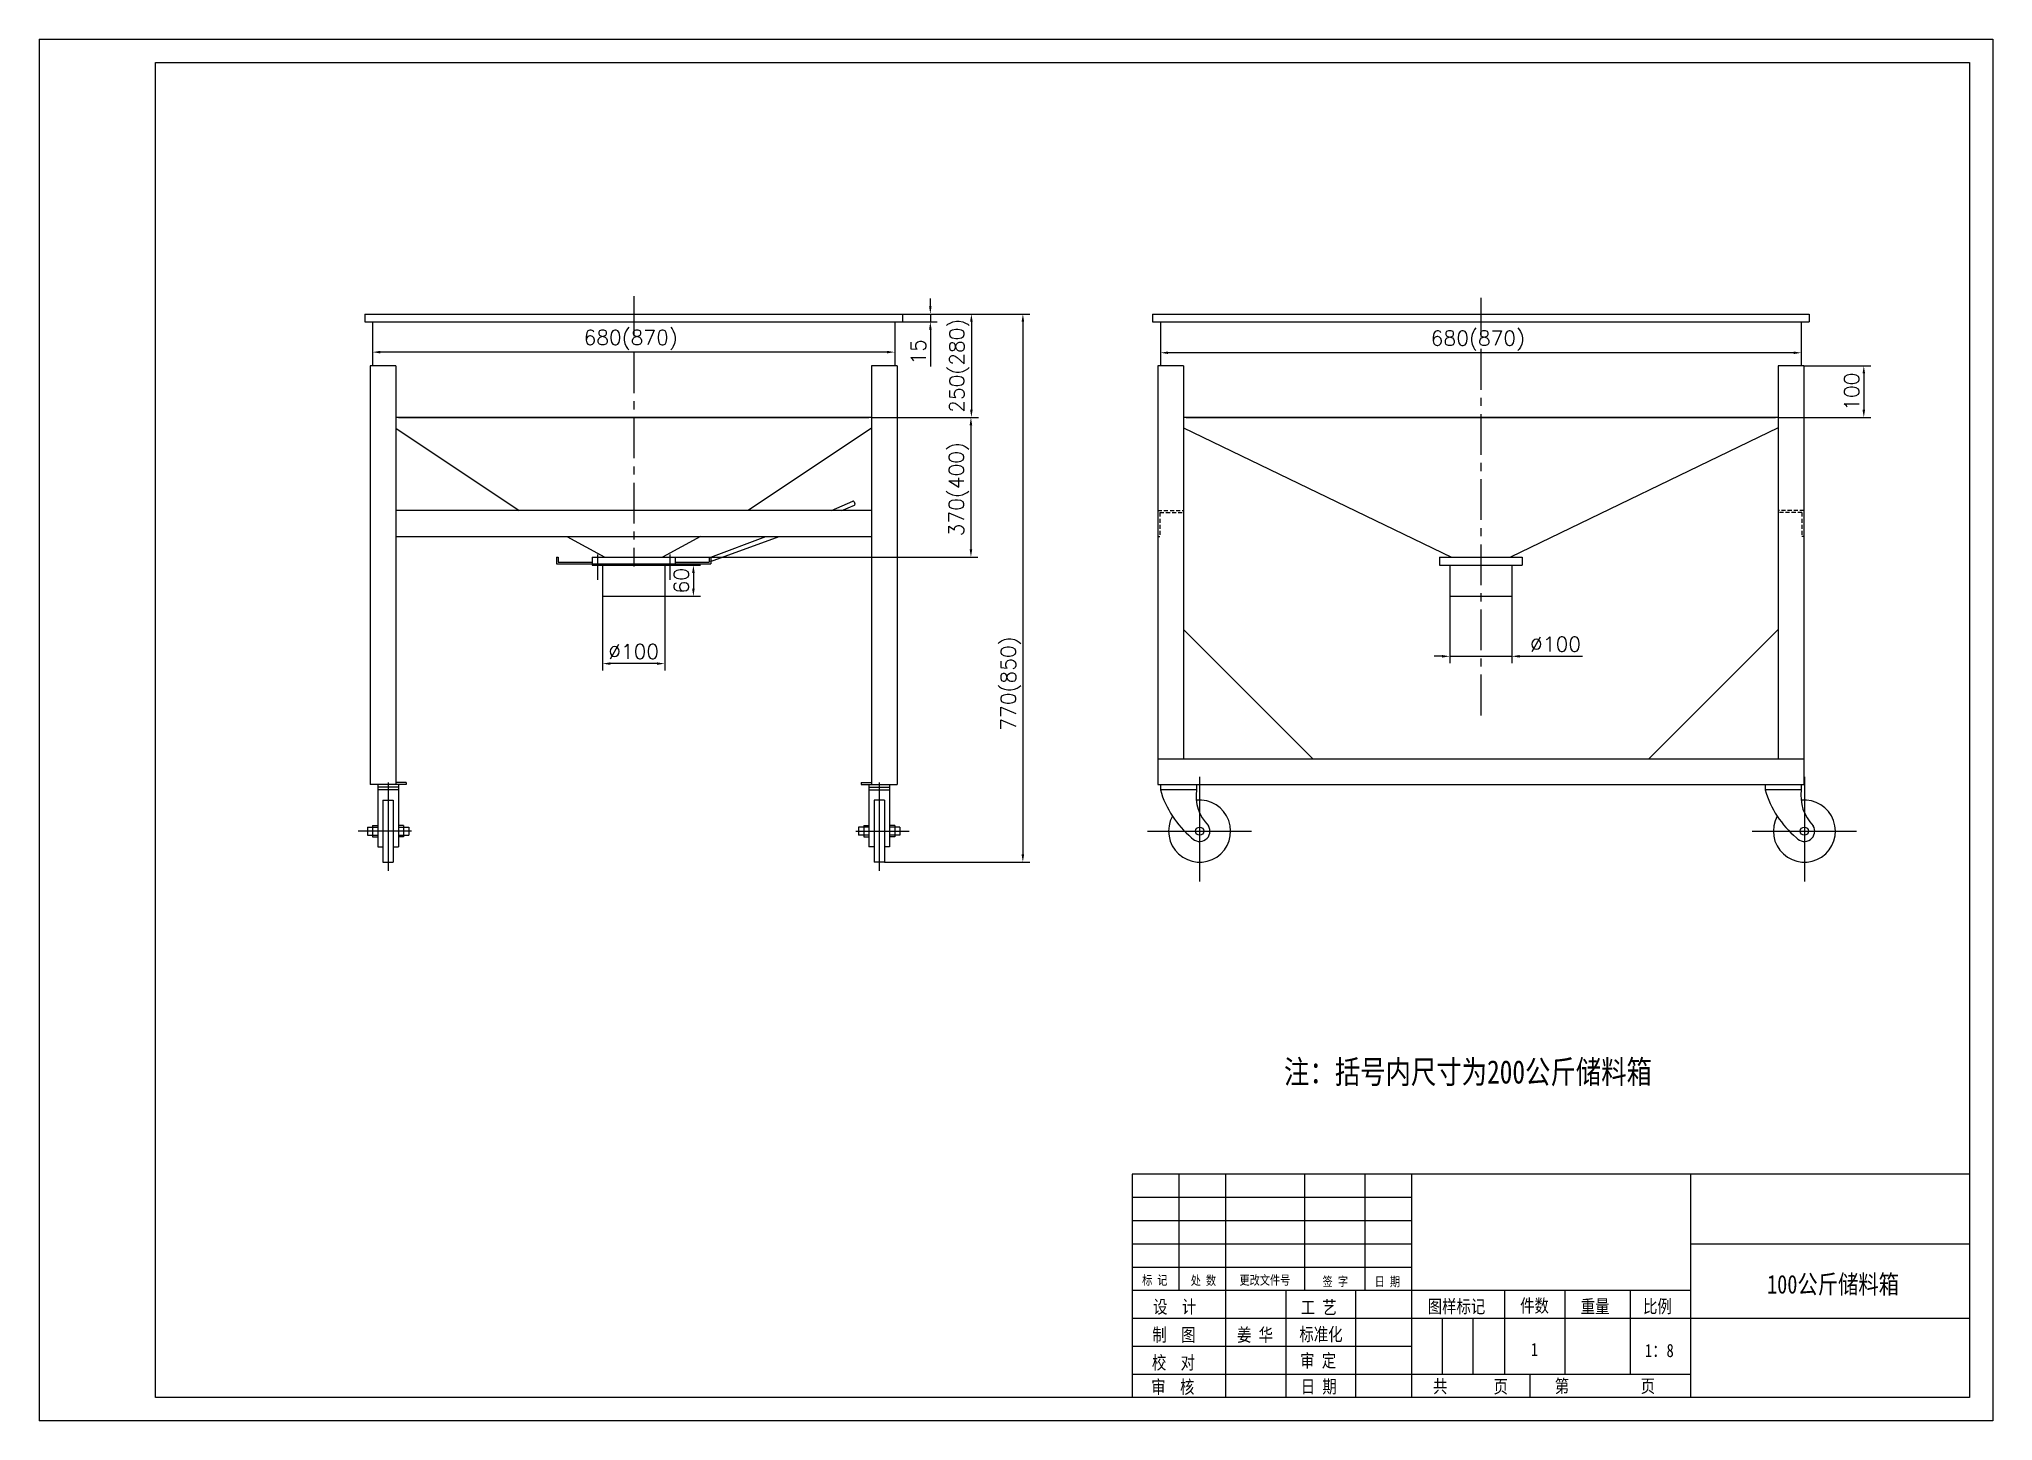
# Model space of a CAD drawing. Extents: x -829 to 2951, y -1921 to 752.
import ezdxf

# ---------------------------------------------------------------- set-up
doc = ezdxf.new("R2010")
doc.units = 0
doc.header["$LTSCALE"] = 10.5
doc.header["$MEASUREMENT"] = 0
doc.linetypes.add('CENTER', pattern=[2, 1.25, -0.25, 0.25, -0.25])
doc.linetypes.add('HIDDEN', pattern=[0.375, 0.25, -0.125])
doc.layers.get('0').update_dxf_attribs({"color": 2, "linetype": 'CONTINUOUS'})
doc.layers.get('DEFPOINTS').update_dxf_attribs({"linetype": 'CONTINUOUS'})
doc.layers.add('PART', color=3, linetype='CONTINUOUS')
doc.layers.add('SMPEN_THICK', color=7, linetype='CONTINUOUS')
doc.styles.add('HZDX', font='', dxfattribs={"width": 0.8, "height": 7.5})
doc.styles.get("Standard").update_dxf_attribs({"font": 'txt.shx', "height": 28.75, "bigfont": 'hzfs.shx'})
doc.styles.get('HZDX').set_extended_font_data('SimSun')
doc.dimstyles.get("Standard").update_dxf_attribs({"dimtxt": 0.18, "dimasz": 0.18, "dimexe": 0.18, "dimexo": 0.0625, "dimgap": 0.09, "dimtad": 0, "dimtih": 1, "dimtoh": 1, "dimdec": 4, "dimzin": 0, "dimdsep": 46, "dimtxsty": 'Standard', "dimcen": 0.09, "dimadec": 0, "dimazin": 0, "dimtfac": 1, "dimtdec": 4, "dimtofl": 0, "dimtmove": 0, "dimatfit": 3, "dimfxl": 1, "dimtolj": 1, "dimtzin": 0, "dimarcsym": 0})

# ---------------------------------------------------------------- blocks, each defined once
blk = doc.blocks.new('*D5')
at = {"color": 2, "linetype": 'ByBlock', "transparency": 16777216}
for p, q in [((-183.8, 205.6), (-183.8, 133.4)), ((826.2, 205.6), (826.2, 133.4)), ((811.2, 146.9), (-168.8, 146.9))]:
    blk.add_line(p, q, dxfattribs=at)
for points in [[(-168.8, 149.4), (-168.8, 144.4), (-183.8, 146.9)], [(811.2, 149.4), (811.2, 144.4), (826.2, 146.9)]]:
    blk.add_solid(points, dxfattribs=at)
at = {"layer": 'DEFPOINTS', "color": 0, "linetype": 'ByBlock', "transparency": 16777216}
for p in [(-183.8, 205.6), (826.2, 205.6), (-183.8, 146.9)]:
    blk.add_point(p, dxfattribs=at)
at = {"color": 2, "linetype": 'ByBlock', "transparency": 16777216, "insert": (315.4, 170.3), "char_height": 28.75, "attachment_point": 5}
blk.add_mtext('\\A1;680(870)', dxfattribs=at)
blk = doc.blocks.new('*D6')
at = {"color": 2, "linetype": 'ByBlock', "transparency": 16777216}
for p, q in [((1340.2, 205.6), (1340.2, 132.2)), ((2580.2, 205.6), (2580.2, 132.2)), ((2565.2, 145.7), (1355.2, 145.7))]:
    blk.add_line(p, q, dxfattribs=at)
for points in [[(1355.2, 148.2), (1355.2, 143.2), (1340.2, 145.7)], [(2565.2, 148.2), (2565.2, 143.2), (2580.2, 145.7)]]:
    blk.add_solid(points, dxfattribs=at)
at = {"layer": 'DEFPOINTS', "color": 0, "linetype": 'ByBlock', "transparency": 16777216}
for p in [(1340.2, 205.6), (2580.2, 205.6), (1340.2, 145.7)]:
    blk.add_point(p, dxfattribs=at)
at = {"color": 2, "linetype": 'ByBlock', "transparency": 16777216, "insert": (1954.4, 169), "char_height": 28.75, "attachment_point": 5}
blk.add_mtext('\\A1;680(870)', dxfattribs=at)
blk = doc.blocks.new('*D7')
at = {"color": 2, "linetype": 'ByBlock', "transparency": 16777216}
for p, q in [((895.2, 235.6), (895.2, 250.6)), ((841.2, 220.6), (908.7, 220.6)), ((841.2, 205.6), (908.7, 205.6)), ((895.2, 220.6), (895.2, 205.6)), ((895.2, 190.6), (895.2, 119.2))]:
    blk.add_line(p, q, dxfattribs=at)
for points in [[(892.7, 235.6), (897.7, 235.6), (895.2, 220.6)], [(892.7, 190.6), (897.7, 190.6), (895.2, 205.6)]]:
    blk.add_solid(points, dxfattribs=at)
at = {"layer": 'DEFPOINTS', "color": 0, "linetype": 'ByBlock', "transparency": 16777216}
for p in [(841.2, 220.6), (841.2, 205.6), (895.2, 205.6)]:
    blk.add_point(p, dxfattribs=at)
at = {"color": 2, "linetype": 'ByBlock', "transparency": 16777216, "insert": (871.9, 147.4), "char_height": 28.75, "attachment_point": 5, "rotation": 90}
blk.add_mtext('\\A1;15', dxfattribs=at)
blk = doc.blocks.new('*D8')
at = {"color": 2, "linetype": 'ByBlock', "transparency": 16777216}
for p, q in [((841.2, 220.6), (988.1, 220.6)), ((974.6, 205.6), (974.6, 35.6)), ((781.2, 20.6), (988.1, 20.6))]:
    blk.add_line(p, q, dxfattribs=at)
for points in [[(972.1, 205.6), (977.1, 205.6), (974.6, 220.6)], [(972.1, 35.6), (977.1, 35.6), (974.6, 20.6)]]:
    blk.add_solid(points, dxfattribs=at)
at = {"layer": 'DEFPOINTS', "color": 0, "linetype": 'ByBlock', "transparency": 16777216}
for p in [(841.2, 220.6), (781.2, 20.6), (974.6, 20.6)]:
    blk.add_point(p, dxfattribs=at)
at = {"color": 2, "linetype": 'ByBlock', "transparency": 16777216, "insert": (951.2, 120.6), "char_height": 28.75, "attachment_point": 5, "rotation": 90}
blk.add_mtext('\\A1;250(280)', dxfattribs=at)
blk = doc.blocks.new('*D9')
at = {"color": 2, "linetype": 'ByBlock', "transparency": 16777216}
for p, q in [((261.2, -325.4), (261.2, -469.1)), ((381.2, -325.4), (381.2, -469.1)), ((366.2, -455.6), (276.2, -455.6))]:
    blk.add_line(p, q, dxfattribs=at)
for points in [[(276.2, -453.1), (276.2, -458.1), (261.2, -455.6)], [(366.2, -453.1), (366.2, -458.1), (381.2, -455.6)]]:
    blk.add_solid(points, dxfattribs=at)
at = {"layer": 'DEFPOINTS', "color": 0, "linetype": 'ByBlock', "transparency": 16777216}
for p in [(261.2, -325.4), (381.2, -325.4), (261.2, -455.6)]:
    blk.add_point(p, dxfattribs=at)
at = {"color": 2, "linetype": 'ByBlock', "transparency": 16777216, "insert": (321.2, -432.2), "char_height": 28.75, "attachment_point": 5}
blk.add_mtext('\\A1;∅100', dxfattribs=at)
blk = doc.blocks.new('*D10')
at = {"color": 2, "linetype": 'ByBlock', "transparency": 16777216}
for p, q in [((381.2, -265.4), (450.3, -265.4)), ((436.8, -280.4), (436.8, -310.4)), ((381.2, -325.4), (450.3, -325.4))]:
    blk.add_line(p, q, dxfattribs=at)
for points in [[(434.3, -280.4), (439.3, -280.4), (436.8, -265.4)], [(434.3, -310.4), (439.3, -310.4), (436.8, -325.4)]]:
    blk.add_solid(points, dxfattribs=at)
at = {"layer": 'DEFPOINTS', "color": 0, "linetype": 'ByBlock', "transparency": 16777216}
for p in [(381.2, -265.4), (381.2, -325.4), (436.8, -325.4)]:
    blk.add_point(p, dxfattribs=at)
at = {"color": 2, "linetype": 'ByBlock', "transparency": 16777216, "insert": (413.4, -295.4), "char_height": 28.75, "attachment_point": 5, "rotation": 90}
blk.add_mtext('\\A1;60', dxfattribs=at)
blk = doc.blocks.new('*D11')
at = {"color": 2, "linetype": 'ByBlock', "transparency": 16777216}
for p, q in [((1900.2, -325.4), (1900.2, -455)), ((2020.2, -325.4), (2020.2, -455)), ((1885.2, -441.5), (1870.2, -441.5)), ((1900.2, -441.5), (2020.2, -441.5)), ((2035.2, -441.5), (2156.9, -441.5))]:
    blk.add_line(p, q, dxfattribs=at)
for points in [[(1885.2, -439), (1885.2, -444), (1900.2, -441.5)], [(2035.2, -439), (2035.2, -444), (2020.2, -441.5)]]:
    blk.add_solid(points, dxfattribs=at)
at = {"layer": 'DEFPOINTS', "color": 0, "linetype": 'ByBlock', "transparency": 16777216}
for p in [(1900.2, -325.4), (2020.2, -325.4), (2020.2, -441.5)]:
    blk.add_point(p, dxfattribs=at)
at = {"color": 2, "linetype": 'ByBlock', "transparency": 16777216, "insert": (2104.7, -418.1), "char_height": 28.75, "attachment_point": 5}
blk.add_mtext('\\A1;∅100', dxfattribs=at)
blk = doc.blocks.new('*D12')
at = {"color": 2, "linetype": 'ByBlock', "transparency": 16777216}
for p, q in [((2585.2, 120.6), (2714.6, 120.6)), ((2701.1, 105.6), (2701.1, 35.6)), ((2535.2, 20.6), (2714.6, 20.6))]:
    blk.add_line(p, q, dxfattribs=at)
for points in [[(2698.6, 105.6), (2703.6, 105.6), (2701.1, 120.6)], [(2698.6, 35.6), (2703.6, 35.6), (2701.1, 20.6)]]:
    blk.add_solid(points, dxfattribs=at)
at = {"layer": 'DEFPOINTS', "color": 0, "linetype": 'ByBlock', "transparency": 16777216}
for p in [(2585.2, 120.6), (2535.2, 20.6), (2701.1, 20.6)]:
    blk.add_point(p, dxfattribs=at)
at = {"color": 2, "linetype": 'ByBlock', "transparency": 16777216, "insert": (2677.7, 70.2), "char_height": 28.75, "attachment_point": 5, "rotation": 90}
blk.add_mtext('\\A1;100', dxfattribs=at)
blk = doc.blocks.new('*D14')
at = {"color": 2, "linetype": 'ByBlock', "transparency": 16777216}
for p, q in [((841.2, 220.6), (1087.7, 220.6)), ((1074.2, 205.6), (1074.2, -824.7)), ((806.2, -839.7), (1087.7, -839.7))]:
    blk.add_line(p, q, dxfattribs=at)
for points in [[(1071.7, 205.6), (1076.7, 205.6), (1074.2, 220.6)], [(1071.7, -824.7), (1076.7, -824.7), (1074.2, -839.7)]]:
    blk.add_solid(points, dxfattribs=at)
at = {"layer": 'DEFPOINTS', "color": 0, "linetype": 'ByBlock', "transparency": 16777216}
for p in [(841.2, 220.6), (806.2, -839.7), (1074.2, -839.7)]:
    blk.add_point(p, dxfattribs=at)
at = {"color": 2, "linetype": 'ByBlock', "transparency": 16777216, "insert": (1050.9, -494.2), "char_height": 28.75, "attachment_point": 5, "rotation": 90}
blk.add_mtext('\\A1;770(850)', dxfattribs=at)
blk = doc.blocks.new('*D15')
at = {"color": 2, "linetype": 'ByBlock', "transparency": 16777216}
for p, q in [((831.2, 20.6), (987.2, 20.6)), ((973.7, 5.6), (973.7, -234.4)), ((376.8, -249.4), (987.2, -249.4))]:
    blk.add_line(p, q, dxfattribs=at)
for points in [[(971.2, 5.6), (976.2, 5.6), (973.7, 20.6)], [(971.2, -234.4), (976.2, -234.4), (973.7, -249.4)]]:
    blk.add_solid(points, dxfattribs=at)
at = {"layer": 'DEFPOINTS', "color": 0, "linetype": 'ByBlock', "transparency": 16777216}
for p in [(831.2, 20.6), (376.8, -249.4), (973.7, -249.4)]:
    blk.add_point(p, dxfattribs=at)
at = {"color": 2, "linetype": 'ByBlock', "transparency": 16777216, "insert": (950.3, -118.2), "char_height": 28.75, "attachment_point": 5, "rotation": 90}
blk.add_mtext('\\A1;370(400)', dxfattribs=at)

msp = doc.modelspace()

# ---------------------------------------------------------------- linework, layer by layer
at = {"layer": 'PART', "color": 6, "linetype": 'Continuous'}
for p, q in [((-829.09846, 752.46131), (2950.90154, 752.46131)), ((-829.09846, 752.46131), (-829.09846, -1920.53867)), ((2950.90154, 752.46131), (2950.90154, -1920.53867)), ((2950.90154, -1920.53867), (-829.09846, -1920.53867))]:
    msp.add_line(p, q, dxfattribs=at)
at = {"layer": 'PART', "color": 5, "linetype": 'Continuous'}
for p, q in [((-604.09846, 707.46131), (2905.90154, 707.46131)), ((2905.90154, 707.46131), (2905.90154, -1875.53867)), ((2905.90154, -1875.53867), (-604.09846, -1875.53867))]:
    msp.add_line(p, q, dxfattribs=at)
at = {"layer": 'PART', "linetype": 'Continuous'}
for p, q in [((1285.90154, -1443.53867), (1285.90154, -1875.53867)), ((2905.90154, -1443.53867), (1285.90154, -1443.53867)), ((1375.90154, -1443.53867), (1375.90154, -1668.53867)), ((1465.90154, -1443.53867), (1465.90154, -1875.53867)), ((1618.90154, -1443.53867), (1618.90154, -1668.53867)), ((1735.90154, -1443.53867), (1735.90154, -1668.53867)), ((1825.90154, -1443.53867), (1825.90154, -1875.53867)), ((2365.90154, -1443.53867), (2365.90154, -1875.53867)), ((2905.90154, -1578.53867), (2365.90154, -1578.53867)), ((1582.90154, -1668.53867), (1582.90154, -1875.53867)), ((1717.90154, -1668.53867), (1717.90154, -1875.53867)), ((2005.90154, -1668.53867), (2005.90154, -1830.53867)), ((2122.90154, -1668.53867), (2122.90154, -1830.53867)), ((2248.90154, -1668.53867), (2248.90154, -1830.53867)), ((1885.30154, -1722.53867), (1885.30154, -1830.53867)), ((1944.70154, -1722.53867), (1944.70154, -1830.53867)), ((2905.90154, -1722.53867), (2365.90154, -1722.53867)), ((2055.20153, -1830.53867), (2055.20153, -1875.53867))]:
    msp.add_line(p, q, dxfattribs=at)
at = {"layer": 'SMPEN_THICK', "color": 5}
msp.add_line((-604.09846, -1875.53867), (-604.09846, 707.46131), dxfattribs=at)
at = {"layer": 'SMPEN_THICK', "color": 7, "linetype": 'CENTER', "ltscale": 6}
for p, q in [((321.24415, 255.19765), (321.24415, 177.6861)), ((1960.22381, 251.78117), (1960.22381, 176.92704)), ((1960.22381, 153.03584), (1960.22381, -564.26793)), ((321.24415, 146.39761), (321.24415, -267.88976)), ((251.24415, -244.35446), (251.24415, -293.35299)), ((391.24415, -244.35446), (391.24415, -293.35299))]:
    msp.add_line(p, q, dxfattribs=at)
at = {"layer": 'SMPEN_THICK', "color": 4}
for p, q in [((-198.75585, 220.56884), (841.24415, 220.56884)), ((-198.75585, 220.56884), (-198.75585, 205.56884)), ((-198.75585, 205.56884), (841.24415, 205.56884)), ((-183.75585, 205.56884), (-183.75585, 120.56884)), ((826.24415, 205.56884), (826.24415, 120.56884)), ((841.24415, 220.56884), (841.24415, 205.56884)), ((1325.22381, 220.56884), (2595.22381, 220.56884)), ((1325.22381, 220.56884), (1325.22381, 205.56884)), ((1325.22381, 205.56884), (2595.22381, 205.56884)), ((1340.22381, 205.56884), (1340.22381, 120.56884)), ((2580.22381, 205.56884), (2580.22381, 120.56884)), ((2595.22381, 220.56884), (2595.22381, 205.56884)), ((-188.75585, 120.56884), (-188.75585, -689.73901)), ((-138.75585, 120.56884), (-188.75585, 120.56884)), ((-138.75585, 120.56884), (-138.75585, -689.73901)), ((781.24415, 120.56884), (781.24415, -209.43116)), ((831.24415, 120.56884), (781.24415, 120.56884)), ((831.24415, 120.56884), (831.24415, -689.73901)), ((1335.22381, 120.56884), (1335.22381, -689.73901)), ((1385.22381, 120.56884), (1335.22381, 120.56884)), ((1385.22381, 120.56884), (1385.22381, -639.73901)), ((2535.22381, 120.56884), (2535.22381, -639.73901)), ((2585.22381, 120.56884), (2535.22381, 120.56884)), ((2585.22381, 120.56884), (2585.22381, -689.73901)), ((781.24415, 20.56884), (-138.75585, 20.56884)), ((-133.75585, 20.56884), (776.24415, 20.56884)), ((2535.22381, 20.56884), (1385.22381, 20.56884)), ((1385.22381, 0.4462), (1903.15715, -249.43116)), ((1390.22381, 20.56884), (2530.22381, 20.56884)), ((2535.22381, 0.4462), (2017.29048, -249.43116)), ((-138.75585, -0.142), (99.71082, -159.43116)), ((781.24415, -0.142), (542.77748, -159.43116)), ((703.65414, -159.43116), (745.01901, -141.68894)), ((723.96034, -159.43116), (748.31282, -148.99122)), ((747.61491, -142.6709), (749.33229, -146.29692)), ((723.96034, -159.43116), (-138.75585, -159.43116)), ((781.24415, -159.43116), (723.96034, -159.43116)), ((-138.75585, -209.43116), (781.24415, -209.43116)), ((191.93304, -209.43116), (265.71082, -249.43116)), ((450.55526, -209.43116), (376.77748, -249.43116)), ((469.94653, -257.95377), (602.61074, -209.43116)), ((470.24415, -249.43116), (577.13584, -209.43116)), ((781.24415, -209.43116), (781.24415, -689.73901)), ((172.24415, -249.43116), (172.24415, -262.43116)), ((172.24415, -249.43116), (175.24415, -249.43116)), ((172.24415, -262.43116), (470.24415, -262.43116)), ((175.24415, -249.43116), (175.24415, -259.43116)), ((175.24415, -259.43116), (241.24415, -259.43116)), ((241.24415, -249.43116), (401.24415, -249.43116)), ((241.24415, -249.43116), (241.24415, -265.43116)), ((401.24415, -249.43116), (401.24415, -265.43116)), ((401.24415, -259.43116), (467.24415, -259.43116)), ((467.24415, -249.43116), (467.24415, -259.43116)), ((467.24415, -249.43116), (470.24415, -249.43116)), ((470.24415, -249.43116), (470.24415, -262.43116)), ((1880.22381, -249.43116), (2040.22381, -249.43116)), ((1880.22381, -249.43116), (1880.22381, -265.43116)), ((1880.22381, -249.43116), (2040.22381, -249.43116)), ((2040.22381, -249.43116), (2040.22381, -265.43116)), ((241.24415, -265.43116), (401.24415, -265.43116)), ((261.24415, -265.43116), (261.24415, -325.43116)), ((381.24415, -265.43116), (381.24415, -325.43116)), ((1880.22381, -265.43116), (2040.22381, -265.43116)), ((1900.22381, -265.43116), (1900.22381, -325.43116)), ((2020.22381, -265.43116), (2020.22381, -325.43116)), ((261.24415, -325.43116), (381.24415, -325.43116)), ((1900.22381, -325.43116), (2020.22381, -325.43116)), ((1385.22381, -389.73901), (1635.22381, -639.73901)), ((2535.22381, -389.73901), (2285.22381, -639.73901)), ((1335.22381, -639.73901), (2585.22381, -639.73901)), ((-118.75585, -689.73901), (-188.75585, -689.73901)), ((-173.75585, -689.73901), (-173.75585, -699.73901)), ((-133.75585, -694.73901), (-173.75585, -694.73901)), ((-133.75585, -699.73901), (-173.75585, -699.73901)), ((-173.75585, -699.73901), (-173.75585, -787.73901)), ((-118.75585, -685.73901), (-138.75585, -685.73901)), ((-133.75585, -689.73901), (-133.75585, -699.73901)), ((-133.75585, -699.73901), (-133.75585, -787.73901)), ((-118.75585, -685.73901), (-118.75585, -689.73901)), ((761.24415, -685.73901), (781.24415, -685.73901)), ((761.24415, -685.73901), (761.24415, -689.73901)), ((761.24415, -689.73901), (831.24415, -689.73901)), ((776.24415, -689.73901), (776.24415, -699.73901)), ((776.24415, -694.73901), (816.24415, -694.73901)), ((776.24415, -699.73901), (776.24415, -787.73901)), ((776.24415, -699.73901), (816.24415, -699.73901)), ((816.24415, -689.73901), (816.24415, -699.73901)), ((816.24415, -699.73901), (816.24415, -787.73901)), ((1335.22381, -689.73901), (2585.22381, -689.73901)), ((1340.22381, -689.73901), (1340.22381, -699.73901)), ((1410.22381, -699.73901), (1340.22381, -699.73901)), ((1410.22381, -689.73901), (1410.22381, -699.73901)), ((2510.22381, -689.73901), (2510.22381, -699.73901)), ((2580.22381, -699.73901), (2510.22381, -699.73901)), ((2580.22381, -689.73901), (2580.22381, -699.73901)), ((-163.75585, -719.73901), (-163.75585, -839.73901)), ((-163.75585, -719.73901), (-143.75585, -719.73901)), ((-143.75585, -719.73901), (-143.75585, -839.73901)), ((786.24415, -719.73901), (786.24415, -839.73901)), ((806.24415, -719.73901), (786.24415, -719.73901)), ((806.24415, -719.73901), (806.24415, -839.73901)), ((-193.75585, -771.73901), (-173.75585, -771.73901)), ((-193.75585, -771.73901), (-193.75585, -787.73901)), ((-193.75585, -787.73901), (-173.75585, -787.73901)), ((-183.75585, -768.73901), (-173.75585, -768.73901)), ((-183.75585, -768.73901), (-183.75585, -790.73901)), ((-183.75585, -790.73901), (-173.75585, -790.73901)), ((-173.75585, -787.73901), (-173.75585, -809.73901)), ((-123.75585, -768.73901), (-133.75585, -768.73901)), ((-133.75585, -771.73901), (-113.75585, -771.73901)), ((-133.75585, -787.73901), (-113.75585, -787.73901)), ((-133.75585, -787.73901), (-133.75585, -809.73901)), ((-123.75585, -790.73901), (-133.75585, -790.73901)), ((-123.75585, -768.73901), (-123.75585, -790.73901)), ((-113.75585, -771.73901), (-113.75585, -787.73901)), ((776.24415, -771.73901), (756.24415, -771.73901)), ((756.24415, -771.73901), (756.24415, -787.73901)), ((776.24415, -787.73901), (756.24415, -787.73901)), ((766.24415, -768.73901), (766.24415, -790.73901)), ((766.24415, -768.73901), (776.24415, -768.73901)), ((766.24415, -790.73901), (776.24415, -790.73901)), ((776.24415, -787.73901), (776.24415, -809.73901)), ((826.24415, -768.73901), (816.24415, -768.73901)), ((836.24415, -771.73901), (816.24415, -771.73901)), ((816.24415, -787.73901), (816.24415, -809.73901)), ((836.24415, -787.73901), (816.24415, -787.73901)), ((826.24415, -790.73901), (816.24415, -790.73901)), ((826.24415, -768.73901), (826.24415, -790.73901)), ((836.24415, -771.73901), (836.24415, -787.73901)), ((-173.75585, -809.73901), (-163.75585, -809.73901)), ((-143.75585, -809.73901), (-133.75585, -809.73901)), ((786.24415, -809.73901), (776.24415, -809.73901)), ((816.24415, -809.73901), (806.24415, -809.73901)), ((-163.75585, -839.73901), (-143.75585, -839.73901)), ((806.24415, -839.73901), (786.24415, -839.73901))]:
    msp.add_line(p, q, dxfattribs=at)
at = {"layer": 'SMPEN_THICK', "color": 7, "linetype": 'HIDDEN', "ltscale": 3}
for p, q in [((1335.22381, -159.43116), (1385.22381, -159.43116)), ((1339.22381, -163.43116), (1385.22381, -163.43116)), ((1339.22381, -163.43116), (1339.22381, -209.43116)), ((2585.22381, -159.43116), (2535.22381, -159.43116)), ((2581.22381, -163.43116), (2535.22381, -163.43116)), ((2581.22381, -163.43116), (2581.22381, -209.43116)), ((1335.22381, -209.43116), (1339.22381, -209.43116)), ((2585.22381, -209.43116), (2581.22381, -209.43116))]:
    msp.add_line(p, q, dxfattribs=at)
at = {"layer": 'SMPEN_THICK'}
for p, q in [((1416.14221, -674.74595), (1416.14221, -876.94365)), ((2586.14221, -674.74595), (2586.14221, -876.94365)), ((-153.75585, -685.28686), (-153.75585, -856.15671)), ((796.24415, -685.28686), (796.24415, -856.15671)), ((-108.63808, -779.73901), (-211.76623, -779.73901)), ((751.12638, -779.73901), (854.25453, -779.73901)), ((1315.10604, -779.73901), (1516.71282, -779.73901)), ((2485.10604, -779.73901), (2686.71282, -779.73901)), ((1825.90154, -1488.53867), (1285.90154, -1488.53867)), ((1825.90154, -1533.53867), (1285.90154, -1533.53867)), ((1825.90154, -1578.53867), (1285.90154, -1578.53867)), ((1825.90154, -1623.53867), (1285.90154, -1623.53867)), ((2365.90154, -1668.53867), (1285.90154, -1668.53867)), ((2365.90154, -1722.53867), (1285.90154, -1722.53867)), ((1825.90154, -1776.53867), (1285.90154, -1776.53867)), ((2365.90154, -1830.53867), (1285.90154, -1830.53867))]:
    msp.add_line(p, q, dxfattribs=at)
at = {"layer": 'SMPEN_THICK', "color": 4}
for centre in [(1416.14221, -779.73901), (2586.14221, -779.73901)]:
    msp.add_circle(centre, 8, dxfattribs=at)
for centre, radius, start, end in [((745.80739, -143.527), 2, 25.34361247, 113.21545967), ((747.52478, -147.15301), 2, 293.20487945, 25.34361247), ((1521.93381, -647.24491), 189.14057, 196.11344765, 230.1087549), ((1490.25426, -711.81391), 80.93624, 171.41999594, 225.05146265), ((2691.93381, -647.24491), 189.14057, 196.11344765, 230.1087549), ((2660.25426, -711.81391), 80.93624, 171.41999594, 225.05146265), ((1416.14221, -779.73901), 60, 151.09268163, 96.12400169), ((2586.14221, -779.73901), 60, 151.09268163, 96.12400169), ((1416.14221, -779.73901), 20, 219.14790812, 32.15135999), ((1416.14221, -779.73901), 20, 219.14790812, 32.15135999), ((2586.14221, -779.73901), 20, 219.14790812, 32.15135999), ((2586.14221, -779.73901), 20, 219.14790812, 32.15135999)]:
    msp.add_arc(centre, radius, start, end, dxfattribs=at)

# ---------------------------------------------------------------- texts
at = {"layer": 'SMPEN_THICK', "style": 'HZDX', "width": 0.8}
for s, height, p in [('注：括号内尺寸为200公斤储料箱', 45, (1579.42631, -1267.84419)), ('标 记', 18, (1304.95296, -1657.10384)), ('处 数', 18, (1398.93278, -1657.68029)), ('更改文件号', 18, (1493.33834, -1657.0958)), ('签 字', 18, (1654.1142, -1659.83307)), ('日 期', 18, (1754.81365, -1660.02912)), ('100公斤储料箱', 36, (2513.91177, -1674.15834)), ('设  计', 25.515, (1326.16124, -1712.46722)), ('工 艺', 25.515, (1611.83691, -1713.63146)), ('图样标记', 25.515, (1857.37504, -1711.84672)), ('件数', 25.515, (2036.21397, -1710.50912)), ('重量', 25.515, (2153.49372, -1711.84281)), ('比例', 25.515, (2273.96407, -1711.67642)), ('制  图', 25.515, (1324.82693, -1766.75475)), ('姜 华', 25.515, (1488.58368, -1766.75475)), ('标准化', 25.515, (1609.16826, -1765.75219)), ('1', 25.515, (2057.09283, -1794.95745)), ('1：8', 25.515, (2277.7928, -1797.07171)), ('校  对', 25.515, (1323.91007, -1820.56416)), ('审 定', 25.515, (1610.66905, -1816.7073)), ('审  核', 25.515, (1322.57575, -1867.65991)), ('日 期', 25.515, (1611.89314, -1866.71741)), ('共', 25.515, (1867.75165, -1866.24973)), ('页', 25.515, (1984.82345, -1866.83338)), ('第', 25.515, (2103.26045, -1865.91695)), ('页', 25.515, (2269.44852, -1865.91695))]:
    msp.add_text(s, height=height, dxfattribs=at).set_placement(p)

# ---------------------------------------------------------------- dimensions: what is measured, and where the dimension line sits
at = {"layer": 'SMPEN_THICK'}
for base, p1, p2, picture, middle in [((895.24813, 205.56884), (841.24415, 220.56884), (841.24415, 205.56884), '*D7', (895.24813, 147.40218)), ((2701.05502, 20.56884), (2585.22381, 120.56884), (2535.22381, 20.56884), '*D12', (2701.05502, 70.18579)), ((436.75159, -325.43116), (381.24415, -265.43116), (381.24415, -325.43116), '*D10', (436.75159, -295.43116))]:
    dim = msp.add_linear_dim(base=base, p1=p1, p2=p2, angle=90, dimstyle='Standard', override={"dimscale": 6, "dimtxt": 5, "dimasz": 2.5, "dimexe": 2.25, "dimexo": 0, "dimgap": 1.5, "dimtad": 1, "dimtih": 0, "dimtoh": 0, "dimzin": 8, "dimclrd": 2, "dimclre": 2, "dimclrt": 2, "dimtm": 0.115, "dimtfac": 0.66667, "dimtofl": 1, "dimatfit": 1, "dimtvp": 5, "dimtzin": 8}, dxfattribs=at)
    dim.commit()
    dim.dimension.update_dxf_attribs({"geometry": picture, "text_midpoint": middle, "dimtype": 160})
for base, p1, p2, text, picture, middle in [((-183.75585, 146.94597), (826.24415, 205.56884), (-183.75585, 205.56884), '680(870)', '*D5', (315.41135, 146.94597)), ((1340.22381, 145.66648), (2580.22381, 205.56884), (1340.22381, 205.56884), '680(870)', '*D6', (1954.39101, 145.66648)), ((261.24415, -455.61474), (381.24415, -325.43116), (261.24415, -325.43116), '%%c100', '*D9', (321.24415, -455.61474))]:
    dim = msp.add_linear_dim(base=base, p1=p1, p2=p2, text=text, dimstyle='Standard', override={"dimscale": 6, "dimtxt": 5, "dimasz": 2.5, "dimexe": 2.25, "dimexo": 0, "dimgap": 1.5, "dimtad": 1, "dimtih": 0, "dimtoh": 0, "dimzin": 8, "dimclrd": 2, "dimclre": 2, "dimclrt": 2, "dimtm": 0.115, "dimtfac": 0.66667, "dimtofl": 1, "dimatfit": 1, "dimtvp": 5, "dimtzin": 8}, dxfattribs=at)
    dim.commit()
    dim.dimension.update_dxf_attribs({"geometry": picture, "text_midpoint": middle, "dimtype": 160})
for base, p1, p2, angle, text, picture, middle, dimtype in [((974.60317, 20.56884), (841.24415, 220.56884), (781.24415, 20.56884), 90, '250(280)', '*D8', (974.60317, 120.56884), 160), ((1074.23651, -839.73901), (841.24415, 220.56884), (806.24415, -839.73901), 90, '770(850)', '*D14', (1074.23651, -494.21215), 160), ((973.66066, -249.43116), (831.24415, 20.56884), (376.77748, -249.43116), 90, '370(400)', '*D15', (973.66066, -118.20507), 160), ((2020.22381, -441.50952), (1900.22381, -325.43116), (2020.22381, -325.43116), 0, '%%c100', '*D11', (2104.74465, -441.50952), 161)]:
    dim = msp.add_linear_dim(base=base, p1=p1, p2=p2, angle=angle, text=text, dimstyle='Standard', override={"dimscale": 6, "dimtxt": 5, "dimasz": 2.5, "dimexe": 2.25, "dimexo": 0, "dimgap": 1.5, "dimtad": 1, "dimtih": 0, "dimtoh": 0, "dimzin": 8, "dimclrd": 2, "dimclre": 2, "dimclrt": 2, "dimtm": 0.115, "dimtfac": 0.66667, "dimtofl": 1, "dimatfit": 1, "dimtvp": 5, "dimtzin": 8}, dxfattribs=at)
    dim.commit()
    dim.dimension.update_dxf_attribs({"geometry": picture, "text_midpoint": middle, "dimtype": dimtype})

doc.saveas('drawing.dxf')
